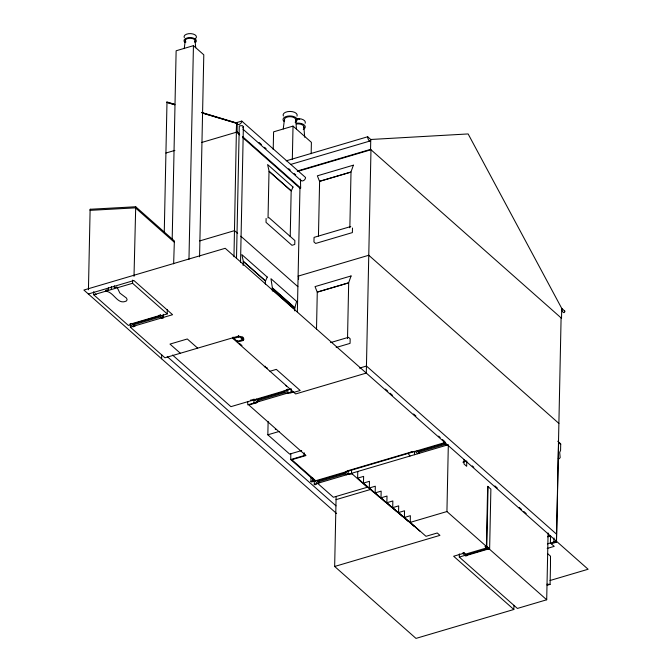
<?xml version="1.0" encoding="UTF-8"?>
<svg xmlns="http://www.w3.org/2000/svg" width="672" height="672" viewBox="0 0 672 672"><rect width="100%" height="100%" fill="white"/><g stroke="black" fill="none" stroke-linecap="round" stroke-linejoin="round"><path stroke-width="1.01" d="M88.435 289.8L90.124 209.269L135.71 206.758L174.367 240.946L173.645 263.844M130.763 324.694L128.352 325.408L93.702 294.764L93.769 291.623M108.452 287.507L108.41 289.531L105.748 290.321L105.731 291.211C114.257 291.917 117.449 305.6 126.563 300.888L127.084 299.578L126.487 298.074L119.885 293.101L116.953 287.011L114.282 287.792L114.324 285.768M111.334 289.556L111.392 286.541M237.208 340.662L237.174 342.241L243.163 340.477L243.944 339.058L241.156 336.596L238.3 336.176L164.959 357.79L130.351 327.18L130.418 324.047M161.28 315.68L167.219 313.925L132.569 283.282L132.636 280.132M134.005 276.368L135.71 206.758M174.77 104.782L166.984 102.446L166.774 101.909L174.72 104.303M161.608 358.781L161.692 354.766M164.254 232.655L166.984 102.446M163.279 317.453L163.346 314.32M167.219 313.925L167.311 309.725M172.183 239.333L176.131 50.778L193.444 45.662L203.792 54.818L199.567 256.805M188.966 259.367L193.444 45.662M239.711 134.929L236.368 131.972L236.552 123.186L201.659 112.72M233.965 256.738L236.552 123.186M239.425 133.846L237.073 131.762L237.258 123.169L201.516 112.392M242.374 336.773L241.878 339.948L236.401 341.561L233.083 338.629L233.117 337.05M236.502 258.124L239.266 125.891L242.315 125.639L243.373 126.571L240.526 262.584M233.083 338.629L238.535 337.016L238.568 335.437M243.155 265.524L243.247 261.366L265.406 280.972L265.339 284.08M243.163 340.477L243.222 337.31M247.792 401.848L247.733 404.855L293.177 391.432M253.999 399.008L253.915 403.032L254.554 403.595L256.242 403.091L257.292 402.032L254.612 399.664L250.597 400.1L251.236 400.655M266.112 218.442L266.028 222.373L291.95 245.305L294.773 244.465L294.857 240.534L268.934 217.61M268.036 218.03L269.01 171.318L291.169 190.924L290.22 236.594M273.218 149.52L273.588 131.846L293.026 126.101L311.396 142.355L311.161 153.737M301.669 450.542L289.657 454.096L267.842 434.801L268.128 421.386M272.21 290.178L272.252 288.078M272.437 291.152L272.504 288.002L294.781 307.709L294.714 310.859M292.328 159.382L293.026 126.101M291.236 389.012L291.178 392.02L291.808 392.582L290.119 393.086L287.801 393.019L287.868 389.878M351.565 470.173L351.498 473.323L367.256 487.267L333.371 497.272L290.716 459.547L290.842 453.516M297.36 311.749L299.956 188.21L242.836 137.701M298.536 279.443L298.595 276.562L298.108 276.133L368.768 255.259L558.886 423.41M299.956 188.21L300.661 188L300.418 179.029A2.999 2.184 -48.5 0 0 302.938 180.835A2.999 2.184 -48.5 0 0 305.567 177.509L241.769 121.086L236.62 122.606A2.999 2.184 -48.5 0 0 239.14 124.412A2.999 2.184 -48.5 0 0 241.769 121.086M290.716 459.547L304.844 455.372L304.164 454.776L304.206 452.76M445.645 442.344L311.556 481.958L310.918 481.404L311.01 477.204M310.918 481.404L312.614 480.9L312.673 477.775M316.504 329.272L317.276 292.144L348.684 282.862L347.516 338.562M318.452 236.023L319.603 181.356L351.011 172.082L349.843 227.774M317.612 483.336L314.866 484.89L314.236 484.336L314.303 481.186M513.929 605.296L513.845 609.487L415.985 638.4L334.656 566.471L336.118 496.633M352.489 228.018L352.388 232.588L315.647 243.44L313.958 241.945L314.051 237.376L350.792 226.523M352.128 473.886L348.121 474.323L348.188 471.181M373.397 492.089L357.63 478.153L357.773 471.467M379.235 497.003L363.476 483.067L363.619 476.381L357.63 478.153M367.685 136.76A2.999 1.344 73.5 0 0 369.172 140.683A2.999 1.344 73.5 0 0 370.759 139.482L468.132 133.938L561.725 308.381L561.523 318.276L370.558 149.377L370.759 139.482L367.685 136.76L286.18 160.843M385.081 501.917L369.323 487.981L369.466 481.295L363.476 483.067M390.928 506.831L375.169 492.895L375.312 486.209L369.323 487.981M396.774 511.745L381.016 497.809L381.158 491.123L375.169 492.895M402.62 516.659L386.862 502.723L387.005 496.037L381.016 497.809M408.467 521.573L392.708 507.637L392.843 500.951L386.862 502.723M414.313 526.487L398.555 512.551L398.689 505.865L392.708 507.637M420.16 531.401L404.401 517.465L404.536 510.779L398.555 512.551M334.656 566.471L439.933 535.366L437.254 532.988L425.998 536.315L410.239 522.379L410.382 515.693L404.401 517.465M414.448 454.726L414.506 451.576M459.371 553.913L459.304 557.063L517.398 608.437L546.697 599.777L446.93 511.543L448.325 444.713L314.236 484.336M464.066 459.53L463.974 463.932L466.662 466.301L466.771 461.026L462.874 462.176M486.41 546.084L487.662 486.293L490.879 489.14L489.628 548.932L488.216 549.343L484.999 546.496L486.41 546.084L489.628 548.932M488.065 486.654L486.814 546.437L485.402 546.857M546.697 599.777L548.1 532.955M547.142 585.253L550.082 584.388L550.477 565.858L550.502 556.189L547.546 553.568M553.913 541.968L553.997 537.953M561.095 317.898L556.424 541.229L547.42 543.892M551.258 543.749L556.5 542.203L558.583 442.562L560.7 444.427M184.229 48.644L185.22 40.74M283.248 128.932L284.424 119.574M243.373 126.571L242.785 127.588M90.367 209.252L90.098 210.353L135.442 207.858L174.098 242.046M236.368 131.972L237.073 131.762M165.917 153.04L174.88 150.394M201.743 142.456L236.578 132.166M290.455 164.506L369.944 141.028M297.226 171.041L370.558 149.377M297.654 171.41L370.978 149.747L366.299 373.078L295.638 393.952L237.174 342.241M199.685 240.929L234.52 230.639L237.644 233.402M88.343 293.983L133.921 280.518L172.578 314.706L130.351 327.18M93.702 294.764L132.569 283.282M131.998 323.669L158.92 315.714M132.418 324.038L159.34 316.084M133.358 324.87L160.28 316.915M330.599 342.586L348.474 337.31L350.162 338.806L350.07 343.375L336.168 347.483M265.348 366.257L264.289 366.568L267.372 368.038M269.976 371.255L276.335 369.373L300.208 390.491L293.849 392.364M359.478 368.105L366.45 366.047L556.567 534.198M290.976 388.92L230.916 406.661L172.561 355.051M257.074 399.722L283.996 391.768M258.014 400.554L284.936 392.599M254.344 403.402L248.858 405.023L305.97 455.54L291.841 459.715L315.638 480.757M291.598 392.398L293.614 391.801M276.595 429.559L275.268 429.215M267.842 434.801L279.149 431.466M304.164 454.776L304.87 454.566M348.39 470.576L411.34 451.979M317.394 481.026L344.316 473.071M417.598 451.424L444.52 443.47M318.335 481.858L345.257 473.903M418.538 452.248L445.46 444.301M336.05 499.649L370.994 489.325M410.239 522.379L446.93 511.543M464.268 553.098L453.642 556.24L513.845 609.487M465.478 554.165L486.612 547.924M459.304 557.063L488.611 548.402M466.838 555.374L487.973 549.125M548.386 536.038L550.074 535.542M547.613 536.836L550.561 535.97L550.41 543.001L554.215 546.37L547.184 548.444M549.016 536.6L550.704 536.096M550.024 580.507L588.109 569.251L225.212 248.296L83.891 290.044L336.622 513.568M312.614 480.9L314.924 480.967M546.958 584.203L550.082 584.388M238.535 337.016L240.19 337.26L242.323 339.15M166.765 102.262L174.745 104.656M202.574 113.123L236.762 123.371M558.256 458.556L559.062 458.825L560.171 457.64L559.684 452.382L560.574 450.442L560.708 443.831L557.752 441.218M259.081 142.472L261.425 144.539M264.541 147.302L266.104 148.68M288.708 168.68L290.27 170.058M294.168 173.502L295.73 174.88M242.886 129.108L301.132 180.617M242.567 136.626L300.661 188M240.778 236.174L297.889 286.684M385.434 389.088L387.778 391.163M390.121 393.238L392.473 395.312M413.582 413.986L415.926 416.06M438.606 436.12L440.168 437.506M442.52 439.58L444.864 441.655M472.248 465.872L473.81 467.25M494.92 485.923L497.272 487.998M519.162 507.368L521.514 509.443M523.858 511.518L526.201 513.593M273.479 290.581L293.731 308.498M555.652 541.456L556.5 542.203M443.848 442.873L446.536 445.25M464.302 460.967L464.974 461.555M416.934 450.828L419.614 453.197M417.816 453.734L415.136 451.357L411.13 451.794L411.76 452.357M234.184 338.688L237.3 341.443M239.635 343.51L241.97 345.576M285.558 385.375L286.566 386.274M288.498 389.651L287.86 389.088L285.121 390.65L287.801 393.019M283.324 391.18L286.012 393.548M348.81 470.954L348.18 470.392L345.442 471.946L348.121 474.323M343.644 472.483L346.324 474.852M256.402 399.134L259.09 401.503M197.652 348.13L187.303 338.982L169.991 344.089L180.34 353.245M316.722 480.43L319.402 482.807M167.252 356.605L335.983 505.84M408.156 453.482L410.004 456.044M303.845 126.832L304.71 137.248M295.705 119.658L296.486 129.032M195.115 40.816L195.695 47.746M184.296 37.607A6.199 3.217 1.2 0 1 190.966 33.634A6.199 3.217 1.2 0 1 195.661 38.472M184.85 42.353A6.199 3.217 1.2 0 1 190.075 37.556A6.199 3.217 1.2 0 1 195.586 42.428M185.917 42.034A4.948 2.57 1.2 0 1 190.092 38.203A4.948 2.57 1.2 0 1 194.494 42.092M283.366 116.004A7.064 3.671 1.2 0 1 290.052 111.434A7.064 3.671 1.2 0 1 297.007 116.105M284.004 121.405A7.064 3.671 1.2 0 1 285.928 116.575A7.064 3.671 1.2 0 1 295.403 117.298A7.064 3.671 1.2 0 1 295.134 122.245M284.634 120.338A5.645 2.932 1.2 0 1 289.976 116.684A5.645 2.932 1.2 0 1 295.537 120.414M296.36 118.717A7.064 3.671 1.2 0 1 305.147 123.278M296.268 123.228A7.064 3.671 1.2 0 1 304.265 125A7.064 3.671 1.2 0 1 303.274 129.419M296.671 119.28A5.939 3.083 1.2 0 1 299.746 119.305M296.654 123.942A5.645 2.932 1.2 0 1 303.677 127.588M296.629 301.426L294.815 307.91L272.429 288.12L270.95 278.704L296.629 301.417M353.388 165.178L350.944 172.024L319.536 181.306L317.352 175.82L353.388 165.178M351.07 275.965L348.625 282.811L317.218 292.085L315.034 286.608L351.07 275.957M293.026 187.034L291.278 190.89L269.119 171.293L267.599 164.548L293.026 187.034M267.254 277.082L265.507 280.938L243.348 261.341L241.828 254.596L267.254 277.082M95.407 294.151L95.945 294.37L95.407 294.151M131.746 323.45L129.956 323.98L133.174 326.827L134.971 326.298L131.746 323.45M160.465 314.966L158.668 315.496L161.885 318.343L163.682 317.814L160.465 314.966M463.865 552.745L462.462 553.157L465.679 556.004L467.09 555.593L463.865 552.745M564.808 311.102L561.725 308.381A2.999 1.344 73.5 0 0 563.212 312.304A2.999 1.344 73.5 0 0 564.808 311.102"/></g></svg>
